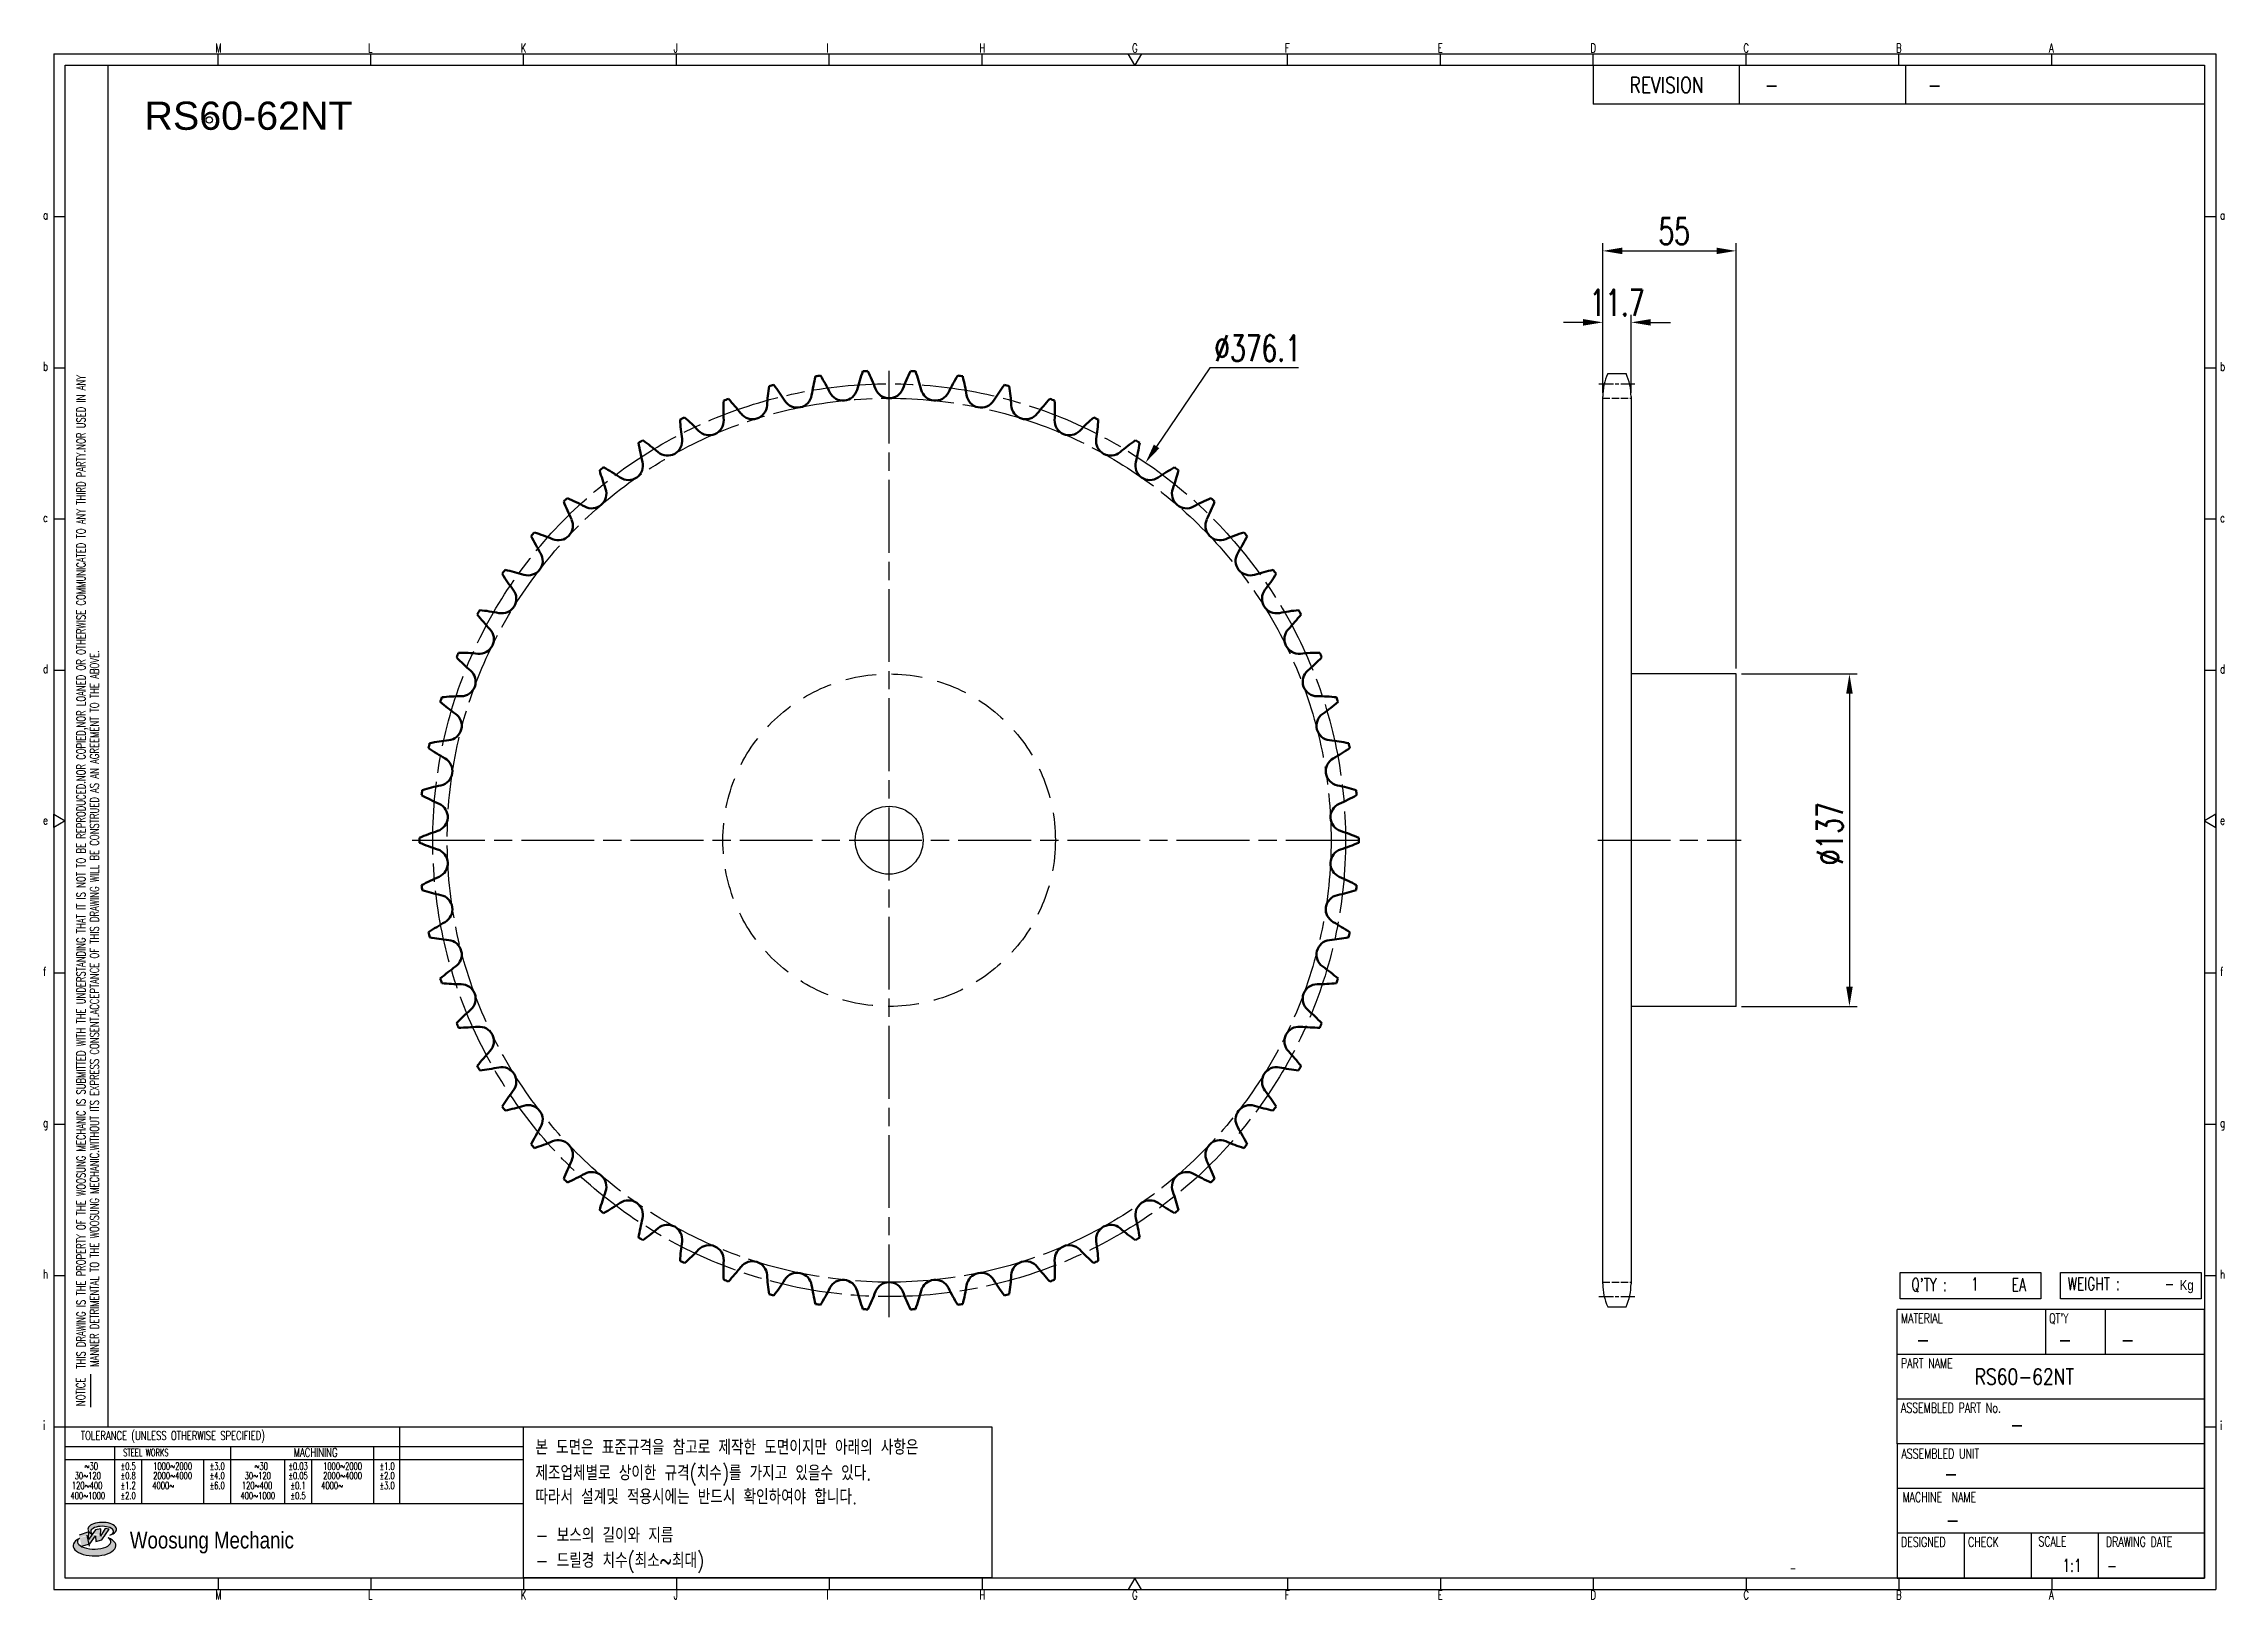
# Model space of a CAD drawing. Header units: millimetres. Extents: x 29194 to 30093, y 4143 to 4784.
import ezdxf
from ezdxf.enums import TextEntityAlignment as Align

# ---------------------------------------------------------------- set-up
doc = ezdxf.new("R2010")
doc.units = ezdxf.units.MM
for name, pattern in [('AM_ISO02W050', [7.5, 6, -1.5]), ('AM_ISO02W050x2', [3.75, 3, -0.75]), ('AM_ISO08W050', [18, 12, -1.5, 3, -1.5]), ('AM_ISO08W050x2', [9, 6, -0.75, 1.5, -0.75]), ('HIDDEN', [9.525, 6.35, -3.175])]:
    doc.linetypes.add(name, pattern=pattern)
for name, color, linetype, lineweight in [('AM_0N', 7, 'Continuous', 50), ('AM_3N', 6, 'AM_ISO02W050', 25), ('AM_7N', 4, 'AM_ISO08W050', 25)]:
    doc.layers.add(name, color=color, linetype=linetype, lineweight=lineweight)
for name, color, linetype in [('HL', 2, 'HIDDEN'), ('S-DIM', 7, 'Continuous'), ('TITLE', 7, 'Continuous'), ('도면레이아웃', 7, 'Continuous')]:
    doc.layers.add(name, color=color, linetype=linetype)
doc.styles.add('HAN', font='ROMANS.shx', dxfattribs={"width": 0.7, "bigfont": 'whgtxt.shx'})
doc.styles.add('HKD_ST2', font='romans.shx', dxfattribs={"width": 0.7, "height": 4, "bigfont": '@extfont2.shx'})
doc.styles.add('HSG', font='SIMPLEX.shx', dxfattribs={"width": 0.7, "bigfont": 'HSG.shx'})
doc.styles.add('ROMANS', font='romans.shx', dxfattribs={"width": 0.7, "bigfont": 'whgtxt.shx'})
doc.styles.add('SLDTEXTSTYLE4', font='arial.ttf', dxfattribs={"width": 0.8})
doc.styles.get("Standard").update_dxf_attribs({"font": 'arial.ttf'})
doc.dimstyles.new('APP23', dxfattribs={"dimscale": 4.5, "dimtxt": 2.4, "dimasz": 1.8, "dimexe": 0.7, "dimexo": 0.5, "dimgap": 0.6, "dimtad": 1, "dimtoh": 1, "dimdec": 1, "dimrnd": 0.01, "dimzin": 9, "dimdsep": 46, "dimtxsty": 'HSG', "dimcen": 0, "dimclrd": 1, "dimclre": 1, "dimclrt": 256, "dimazin": 2, "dimtp": 1, "dimtm": 1, "dimtfac": 0.5, "dimtdec": 1, "dimtix": 1, "dimtofl": 0, "dimtmove": 0, "dimatfit": 3, "dimfxl": 0, "dimtvp": 1, "dimtolj": 2, "dimlwd": -1, "dimlwe": -1, "dimarcsym": 0})

# ---------------------------------------------------------------- blocks, each defined once
blk = doc.blocks.new('*D18')
at = {"layer": 'Defpoints', "color": 0, "transparency": 16777216}
for p in [(29848.09, 4669.34), (29836.39, 4638.07), (29848.09, 4638.07)]:
    blk.add_point(p, dxfattribs=at)
at = {"layer": 'S-DIM', "color": 1, "transparency": 16777216}
for p, q in [((29828.29, 4669.34), (29820.19, 4669.34)), ((29836.39, 4640.32), (29836.39, 4672.49)), ((29848.09, 4640.32), (29848.09, 4672.49)), ((29856.19, 4669.34), (29864.29, 4669.34))]:
    blk.add_line(p, q, dxfattribs=at)
for points in [[(29828.29, 4670.69), (29828.29, 4667.99), (29836.39, 4669.34)], [(29856.19, 4670.69), (29856.19, 4667.99), (29848.09, 4669.34)]]:
    blk.add_solid(points, dxfattribs=at)
at = {"layer": 'S-DIM', "transparency": 16777216, "insert": (29842.24, 4677.44), "char_height": 10.8, "attachment_point": 5, "style": 'HSG'}
blk.add_mtext('\\A2;11.7', dxfattribs=at)
blk = doc.blocks.new('*D19')
at = {"layer": 'Defpoints', "color": 0, "transparency": 16777216}
for p in [(29648.03, 4611.54), (29436.72, 4300.39)]:
    blk.add_point(p, dxfattribs=at)
at = {"layer": 'S-DIM', "color": 1, "transparency": 16777216}
for p, q in [((29674.55, 4650.59), (29652.58, 4618.24)), ((29711.09, 4650.59), (29674.55, 4650.59))]:
    blk.add_line(p, q, dxfattribs=at)
blk.add_solid([(29651.46, 4619), (29653.7, 4617.48), (29648.03, 4611.54)], dxfattribs=at)
at = {"layer": 'S-DIM', "transparency": 16777216, "insert": (29694.17, 4658.69), "char_height": 10.8, "attachment_point": 5, "style": 'HSG'}
blk.add_mtext('\\A2;∅376.1', dxfattribs=at)
blk = doc.blocks.new('*D20')
at = {"layer": 'Defpoints', "color": 0, "transparency": 16777216}
for p in [(29891.39, 4698.79), (29836.39, 4638.07), (29891.39, 4524.47)]:
    blk.add_point(p, dxfattribs=at)
at = {"layer": 'S-DIM', "color": 1, "transparency": 16777216}
for p, q in [((29836.39, 4640.32), (29836.39, 4701.94)), ((29891.39, 4526.72), (29891.39, 4701.94)), ((29844.49, 4698.79), (29883.29, 4698.79))]:
    blk.add_line(p, q, dxfattribs=at)
for points in [[(29844.49, 4700.14), (29844.49, 4697.44), (29836.39, 4698.79)], [(29883.29, 4700.14), (29883.29, 4697.44), (29891.39, 4698.79)]]:
    blk.add_solid(points, dxfattribs=at)
at = {"layer": 'S-DIM', "transparency": 16777216, "insert": (29865.84, 4706.89), "char_height": 10.8, "attachment_point": 5, "style": 'HSG'}
blk.add_mtext('\\A2;55', dxfattribs=at)
blk = doc.blocks.new('*D17')
at = {"layer": 'Defpoints', "color": 0, "transparency": 16777216}
for p in [(29891.39, 4524.47), (29891.39, 4387.47), (29938.07, 4387.47)]:
    blk.add_point(p, dxfattribs=at)
at = {"layer": 'S-DIM', "color": 1, "transparency": 16777216}
for p, q in [((29893.64, 4524.47), (29941.22, 4524.47)), ((29938.07, 4516.37), (29938.07, 4395.57)), ((29893.64, 4387.47), (29941.22, 4387.47))]:
    blk.add_line(p, q, dxfattribs=at)
for points in [[(29936.72, 4516.37), (29939.42, 4516.37), (29938.07, 4524.47)], [(29936.72, 4395.57), (29939.42, 4395.57), (29938.07, 4387.47)]]:
    blk.add_solid(points, dxfattribs=at)
at = {"layer": 'S-DIM', "transparency": 16777216, "insert": (29929.97, 4458.63), "char_height": 10.8, "attachment_point": 5, "rotation": 90, "style": 'HSG'}
blk.add_mtext('\\A2;%%c137', dxfattribs=at)
blk = doc.blocks.new('SUYWSHJH')
at = {"layer": '도면레이아웃'}
h = blk.add_hatch(color=10, dxfattribs=at)
h.paths.add_polyline_path([(1.544, 35.177), (1.554, 34.966), (1.779, 35.034), (2.054, 35.422), (1.908, 35.446), (1.728, 35.167), (1.741, 35.439), (1.547, 35.405), (1.292, 35.041), (1.295, 35.33), (0.943, 35.208), (1.03, 34.8), (1.336, 34.885)])
edge = h.paths.add_edge_path()
edge.add_ellipse((1.795, 35.421), major_axis=(-0.53, 0), ratio=0.487785, start_angle=122.36065, end_angle=403.39574)
edge.add_line((1.411, 35.244), (1.419, 35.261))
edge.add_ellipse((1.798, 35.344), major_axis=(-0.423, 0), ratio=0.444396, start_angle=131.58977, end_angle=386.19408, ccw=False)
edge = h.paths.add_edge_path()
edge.add_ellipse((1.512, 34.815), major_axis=(-0.793, 0), ratio=0.480113, start_angle=314.67633, end_angle=590.85213)
edge.add_ellipse((1.501, 34.958), major_axis=(-0.62, 0), ratio=0.43311, start_angle=331.7024, end_angle=574.42495, ccw=False)
for p, q in [((0, 90.118), (80.15, 90.118)), ((0, 90.118), (0, 33.191)), ((6.089, 89.693), (6.089, 90.118)), ((11.753, 89.693), (11.753, 90.118)), ((17.418, 89.693), (17.418, 90.118)), ((23.082, 89.693), (23.082, 90.118)), ((28.746, 89.693), (28.746, 90.118)), ((34.411, 89.693), (34.411, 90.118)), ((45.739, 89.693), (45.739, 90.118)), ((51.404, 89.693), (51.404, 90.118)), ((57.068, 89.693), (57.068, 90.118)), ((62.732, 89.693), (62.732, 90.118)), ((68.397, 89.693), (68.397, 90.118)), ((74.061, 89.693), (74.061, 90.118)), ((80.15, 90.118), (80.15, 33.191)), ((0, 84.085), (0.425, 84.085)), ((79.725, 84.085), (80.15, 84.085)), ((0, 78.478), (0.425, 78.478)), ((79.725, 78.478), (80.15, 78.478)), ((0, 72.87), (0.425, 72.87)), ((79.725, 72.87), (80.15, 72.87)), ((0, 67.262), (0.425, 67.262)), ((79.725, 67.262), (80.15, 67.262)), ((0, 56.047), (0.425, 56.047)), ((79.725, 56.047), (80.15, 56.047)), ((0, 50.439), (0.425, 50.439)), ((79.725, 50.439), (80.15, 50.439)), ((0, 44.832), (0.425, 44.832)), ((79.725, 44.832), (80.15, 44.832)), ((1.377, 39.947), (1.377, 41.174)), ((0, 39.224), (0.425, 39.224)), ((79.725, 39.224), (80.15, 39.224)), ((0, 33.191), (80.15, 33.191)), ((6.089, 33.616), (6.089, 33.191)), ((11.753, 33.616), (11.753, 33.191)), ((17.418, 33.616), (17.418, 33.191)), ((23.082, 33.616), (23.082, 33.191)), ((28.746, 33.616), (28.746, 33.191)), ((34.411, 33.616), (34.411, 33.191)), ((45.739, 33.616), (45.739, 33.191)), ((51.404, 33.616), (51.404, 33.191)), ((57.068, 33.616), (57.068, 33.191)), ((62.732, 33.616), (62.732, 33.191)), ((68.397, 33.616), (68.397, 33.191)), ((74.061, 33.616), (74.061, 33.191))]:
    blk.add_line(p, q)
at = {"color": 2}
for p, q in [((2.017, 39.224), (2.017, 89.693)), ((0.425, 39.224), (17.418, 39.224)), ((12.816, 39.224), (12.816, 36.382)), ((17.418, 33.616), (17.418, 39.224)), ((0.425, 38.487), (17.418, 38.487)), ((0.425, 38.012), (17.418, 38.012)), ((2.257, 38.487), (2.257, 36.382)), ((3.257, 38.012), (3.257, 36.382)), ((5.557, 38.012), (5.557, 36.382)), ((6.557, 38.5), (6.557, 36.382)), ((8.557, 38.012), (8.557, 36.382)), ((9.557, 38.026), (9.557, 36.382)), ((11.857, 38.487), (11.857, 36.382)), ((0.425, 36.382), (17.418, 36.382))]:
    blk.add_line(p, q, dxfattribs=at)
at = {"color": 6, "ltscale": 0.5}
for p, q in [((57.068, 89.693), (57.068, 88.246)), ((62.47, 89.693), (62.47, 88.246)), ((68.635, 89.693), (68.635, 88.246)), ((79.725, 88.246), (57.068, 88.246)), ((68.336, 38.59), (68.336, 43.563)), ((79.725, 43.563), (68.336, 43.563)), ((73.827, 43.563), (73.827, 41.905)), ((76.037, 43.563), (76.037, 41.905)), ((79.725, 38.59), (79.725, 43.563)), ((79.725, 41.905), (68.336, 41.905)), ((79.725, 40.248), (68.336, 40.248)), ((68.336, 38.59), (68.336, 33.616)), ((79.725, 38.59), (68.336, 38.59)), ((79.725, 33.616), (79.725, 38.59)), ((79.725, 36.932), (68.336, 36.932)), ((79.725, 35.274), (68.336, 35.274)), ((70.822, 33.616), (70.822, 35.274)), ((73.309, 33.616), (73.309, 35.274)), ((75.796, 33.616), (75.796, 35.274)), ((68.336, 33.616), (79.725, 33.616))]:
    blk.add_line(p, q, dxfattribs=at)
for points in [[(40.075, 89.693), (39.83, 90.118), (40.32, 90.118)], [(0.425, 89.693), (79.725, 89.693), (79.725, 33.616), (0.425, 33.616)], [(0.425, 61.679), (0, 61.433), (0, 61.924)], [(79.725, 61.679), (80.15, 61.433), (80.15, 61.924)], [(40.075, 33.616), (39.83, 33.191), (40.32, 33.191)]]:
    blk.add_lwpolyline(points, close=True)
at = {"layer": 'TITLE', "color": 20}
for p, q in [((68.449, 43.961), (68.449, 44.936)), ((68.449, 44.936), (73.654, 44.936)), ((73.654, 44.936), (73.654, 43.961)), ((74.39, 43.961), (74.39, 44.936)), ((74.39, 44.936), (79.595, 44.936)), ((79.595, 44.936), (79.595, 43.961)), ((73.654, 43.961), (68.449, 43.961)), ((79.595, 43.961), (74.39, 43.961))]:
    blk.add_line(p, q, dxfattribs=at)
at = {"layer": '도면레이아웃'}
for p, q in [((1.295, 35.33), (0.943, 35.208)), ((1.03, 34.8), (1.336, 34.885)), ((1.224, 35.208), (1.311, 34.8)), ((1.224, 35.208), (1.224, 35.208)), ((1.547, 35.405), (1.292, 35.041)), ((1.292, 35.041), (1.295, 35.33)), ((1.336, 34.885), (1.544, 35.177)), ((1.419, 35.261), (1.411, 35.244)), ((1.544, 35.177), (1.554, 34.966)), ((1.741, 35.439), (1.547, 35.405)), ((1.554, 34.966), (1.779, 35.034)), ((1.908, 35.446), (1.728, 35.167)), ((1.728, 35.167), (1.741, 35.439)), ((1.779, 35.034), (2.054, 35.422)), ((2.054, 35.422), (1.908, 35.446))]:
    blk.add_line(p, q, dxfattribs=at)
for centre, major_axis, ratio, start_param, end_param in [((1.795, 35.421), (-0.53, 0), 0.487785, 2.135596, 7.040584), ((1.512, 34.815), (-0.793, 0), 0.480113, 5.492138, 10.312315), ((1.501, 34.958), (-0.62, 0), 0.43311, 5.789299, 10.025607), ((1.798, 35.344), (-0.423, 0), 0.444396, 2.296675, 6.740358)]:
    blk.add_ellipse(centre, major_axis=major_axis, ratio=ratio, start_param=start_param, end_param=end_param, dxfattribs=at)
at = {"color": 4, "style": 'HKD_ST2', "width": 0.7}
for s, p in [('M', (5.988, 90.164)), ('L', (11.652, 90.164)), ('K', (17.316, 90.164)), ('J', (22.981, 90.164)), ('I', (28.645, 90.164)), ('H', (34.309, 90.164)), ('G', (39.974, 90.164)), ('F', (45.638, 90.164)), ('E', (51.302, 90.164)), ('D', (56.967, 90.164)), ('C', (62.631, 90.164)), ('B', (68.295, 90.164)), ('A', (73.96, 90.164)), ('a', (-0.395, 83.976)), ('a', (80.305, 83.97)), ('b', (-0.395, 78.368)), ('b', (80.305, 78.362)), ('c', (-0.395, 72.76)), ('c', (80.305, 72.754)), ('d', (-0.395, 67.153)), ('d', (80.305, 67.147)), ('e', (-0.395, 61.545)), ('e', (80.305, 61.539)), ('f', (-0.395, 55.937)), ('f', (80.305, 55.931)), ('g', (-0.395, 50.33)), ('g', (80.305, 50.324)), ('h', (-0.395, 44.722)), ('h', (80.305, 44.716)), ('i', (-0.395, 39.114)), ('i', (80.305, 39.108)), ('M', (5.988, 32.824)), ('L', (11.652, 32.824)), ('K', (17.316, 32.824)), ('J', (22.981, 32.824)), ('I', (28.645, 32.824)), ('H', (34.309, 32.824)), ('G', (39.974, 32.824)), ('F', (45.638, 32.824)), ('E', (51.302, 32.824)), ('D', (56.967, 32.824)), ('C', (62.631, 32.824)), ('B', (68.295, 32.824)), ('A', (73.96, 32.824))]:
    blk.add_text(s, height=0.326, dxfattribs=at).set_placement(p)
for s, height, style, width, p in [('REVISION', 0.5806, 'HAN', 0.8, (58.415, 88.664)), ('-', 0.581, 'HAN', 0.8, (63.426, 88.664)), ('-', 0.581, 'HAN', 0.8, (69.468, 88.664)), ("Q'TY : ", 0.4746, 'HKD_ST2', 0.7, (68.857, 44.253)), ('1', 0.475, 'HKD_ST2', 0.7, (71.071, 44.275)), ('EA', 0.4746, 'HKD_ST2', 0.7, (72.578, 44.253)), ('WEIGHT : ', 0.4746, 'HKD_ST2', 0.7, (74.65, 44.286)), ('-', 0.581, 'HAN', 0.8, (69.029, 42.157)), ('-', 0.581, 'HAN', 0.8, (74.289, 42.157)), ('-', 0.581, 'HAN', 0.8, (76.623, 42.157)), ('-', 0.581, 'HAN', 0.8, (72.515, 39.013)), ('-', 0.581, 'HAN', 0.8, (70.067, 37.189)), ('-', 0.581, 'HAN', 0.8, (70.126, 35.48)), ('1:1', 0.4746, 'HKD_ST2', 0.7, (74.458, 33.848)), ('-', 0.475, 'HKD_ST2', 0.7, (76.112, 33.837))]:
    blk.add_text(s, height=height, dxfattribs=dict(style=style, width=width)).set_placement(p)
at = {"color": 6, "style": 'HKD_ST2', "width": 0.7}
for s, p in [(' THIS DRAWING IS THE PROPERTY OF THE WOOSUNG MECHANIC IS SUBMITTED WITH THE UNDERSTANDING THAT IT IS NOT TO BE REPRODUCED.NOR COPIED,NOR LOANED OR OTHERWISE COMMUNICATED TO ANY THIRD PARTY.NOR USED IN ANY', (1.173, 41.217)), ('MANNER DETRIMENTAL TO THE WOOSUNG MECHANIC.WITHOUT ITS EXPRESS CONSENT.ACCEPTANCE OF THIS DRAWING WILL BE CONSTRUED AS AN AGREEMENT TO THE ABOVE.', (1.672, 41.447))]:
    blk.add_text(s, height=0.326266, rotation=90, dxfattribs=at).set_placement(p)
at = {"style": 'HKD_ST2', "width": 0.7}
blk.add_text('-', height=0.475, dxfattribs=at).set_placement((78.613, 44.286), align=Align.RIGHT)
at = {"color": 4, "style": 'HKD_ST2', "width": 0.7}
for s, height, p in [('MATERIAL', 0.3651, (68.474, 43.425)), ("QT'Y", 0.3651, (73.965, 43.425)), ('PART NAME', 0.3651, (68.474, 41.756)), ('ASSEMBLED PART No.', 0.36511, (68.474, 40.109)), ('ASSEMBLED UNIT', 0.36511, (68.49, 38.408)), ('MACHINE  NAME', 0.36511, (68.532, 36.794)), ('DESIGNED', 0.3651, (68.474, 35.136)), ('CHECK', 0.3651, (70.961, 35.136)), ('SCALE', 0.3651, (73.566, 35.153)), ('DRAWING DATE', 0.36511, (76.071, 35.141))]:
    blk.add_text(s, height=height, dxfattribs=at).set_placement(p, align=Align.TOP_LEFT)
at = {"style": 'HKD_ST2', "width": 0.7}
blk.add_text('NOTICE', height=0.3263, rotation=90, dxfattribs=at).set_placement((1.163, 39.988))
for s, height, style, width, p in [('TOLERANCE (UNLESS OTHERWISE SPECIFIED)', 0.32627, 'HKD_ST2', 0.7, (4.417, 38.896)), ('-', 0.326, 'ROMANS', 0.65, (64.469, 33.975))]:
    blk.add_text(s, height=height, dxfattribs=dict(style=style, width=width)).set_placement(p, align=Align.MIDDLE_CENTER)
at = {"color": 4, "style": 'HKD_ST2', "width": 0.7}
for s, height, p in [('STEEL WORKS', 0.26101, (3.416, 38.268)), ('MACHINING', 0.3263, (9.707, 38.27)), ('%%P0.5', 0.261, (2.757, 37.762)), ('%%P0.8', 0.261, (2.757, 37.411)), ('%%P3.0', 0.261, (6.057, 37.762)), ('%%P4.0', 0.261, (6.057, 37.411)), ('%%P0.03', 0.261, (9.057, 37.762)), ('%%P0.05', 0.261, (9.057, 37.411)), ('%%P1.0', 0.261, (12.357, 37.762)), ('%%P2.0', 0.261, (12.357, 37.411)), ('%%P1.2', 0.261, (2.757, 37.045)), ('%%P2.0', 0.261, (2.757, 36.67)), ('%%P6.0', 0.261, (6.057, 37.045)), ('%%P0.1', 0.261, (9.057, 37.045)), ('%%P0.5', 0.261, (9.057, 36.67)), ('%%P3.0', 0.261, (12.357, 37.045))]:
    blk.add_text(s, height=height, dxfattribs=at).set_placement(p, align=Align.MIDDLE)
for s, height, p in [('30%%126120', 0.261, (1.263, 37.411)), ('%%12630', 0.261, (1.389, 37.762)), ('2000%%1264000', 0.26101, (4.407, 37.411)), ('1000%%1262000', 0.26101, (4.407, 37.762)), ('30%%126120', 0.261, (7.563, 37.411)), ('%%12630', 0.261, (7.689, 37.762)), ('2000%%1264000', 0.26101, (10.707, 37.411)), ('1000%%1262000', 0.26101, (10.707, 37.762)), ('400%%1261000', 0.26101, (1.263, 36.67)), ('120%%126400', 0.26101, (1.237, 37.045)), ('4000%%126', 0.261, (4.061, 37.045)), ('400%%1261000', 0.26101, (7.563, 36.67)), ('120%%126400', 0.26101, (7.537, 37.045)), ('4000%%126', 0.261, (10.321, 37.045))]:
    blk.add_text(s, height=height, dxfattribs=at).set_placement(p, align=Align.MIDDLE_CENTER)
at = {"color": 1, "style": 'SLDTEXTSTYLE4', "width": 0.8}
blk.add_text('Woosung Mechanic', height=0.61957, dxfattribs=at).set_placement((2.822, 34.711))
at = {"layer": 'TITLE', "width": 0.8}
blk.add_text('Kg', height=0.3789, dxfattribs=at).set_placement((78.807, 44.286))

msp = doc.modelspace()

# ---------------------------------------------------------------- linework, layer by layer
for p, q in [((29838.47, 4648.23), (29846.01, 4648.23)), ((29836.39, 4273.2), (29836.39, 4638.73)), ((29848.09, 4638.73), (29848.09, 4273.2)), ((29891.39, 4524.47), (29848.09, 4524.47)), ((29891.39, 4387.47), (29891.39, 4524.47)), ((29891.39, 4387.47), (29848.09, 4387.47)), ((29838.47, 4263.7), (29846.01, 4263.7))]:
    msp.add_line(p, q)
at = {"color": 4}
msp.add_lwpolyline([(29391.76, 4214.3), (29584.74, 4214.3), (29584.74, 4151.97), (29391.76, 4151.97)], close=True, dxfattribs=at)
for centre, radius in [((29262.23, 4752.73), 1.34), ((29542.37, 4455.97), 14)]:
    msp.add_circle(centre, radius)
for centre, start, end in [((29859.09, 4638.73), 155.25994, 180), ((29825.39, 4638.73), 0, 24.74006), ((29859.09, 4273.2), 180, 204.74006), ((29825.39, 4273.2), 335.25994, 0)]:
    msp.add_arc(centre, 22.7, start, end)
at = {"layer": 'AM_0N'}
for centre, radius, start, end in [((29600.76, 4624.79), 91.47, 165.87978, 170.8871), ((29542.37, 4455.97), 193.53, 98.40586, 99.01349), ((29436.12, 4599.57), 91.47, 26.53226, 31.53958), ((29617.54, 4618.02), 91.47, 160.07333, 165.08065), ((29542.37, 4455.97), 193.53, 92.59941, 93.20704), ((29451.2, 4609.58), 91.47, 20.72581, 25.73313), ((29633.55, 4609.58), 91.47, 154.26687, 159.27419), ((29542.37, 4455.97), 193.53, 86.79296, 87.40059), ((29467.21, 4618.02), 91.47, 14.91935, 19.92667), ((29648.62, 4599.57), 91.47, 148.46042, 153.46774), ((29542.37, 4455.97), 193.53, 80.98651, 81.59414), ((29483.99, 4624.79), 91.47, 9.1129, 14.12022), ((29565.58, 4633.09), 91.47, 177.49268, 182.5), ((29542.37, 4455.97), 193.53, 110.01877, 110.6264), ((29409.39, 4575.25), 91.47, 38.14516, 43.15248), ((29583.38, 4629.83), 91.47, 171.68623, 176.69355), ((29542.37, 4455.97), 193.53, 104.21231, 104.81994), ((29422.14, 4588.09), 91.47, 32.33871, 37.34603), ((29504.51, 4640.23), 6.01, 212.33871, 350.8871), ((29523.34, 4643.12), 6.01, 206.53226, 345.08065), ((29542.37, 4644.08), 6.01, 200.72581, 339.27419), ((29561.4, 4643.12), 6.01, 194.91935, 333.46774), ((29580.24, 4640.23), 6.01, 189.1129, 327.66129), ((29662.6, 4588.09), 91.47, 142.65397, 147.66129), ((29542.37, 4455.97), 193.53, 75.18006, 75.78769), ((29501.37, 4629.83), 91.47, 3.30645, 8.31377), ((29675.35, 4575.25), 91.47, 136.84752, 141.85484), ((29542.37, 4455.97), 193.53, 69.3736, 69.98123), ((29519.17, 4633.09), 91.47, 357.5, 2.50732), ((29542.37, 4455.97), 193.53, 115.82522, 116.43285), ((29547.54, 4634.53), 91.47, 183.29913, 188.30645), ((29398.01, 4561.18), 91.47, 43.95161, 48.95893), ((29468.19, 4628.84), 6.01, 223.95161, 2.5), ((29486.06, 4635.46), 6.01, 218.14516, 356.69355), ((29598.69, 4635.46), 6.01, 183.30645, 321.85484), ((29616.56, 4628.84), 6.01, 177.5, 316.04839), ((29686.74, 4561.18), 91.47, 131.04107, 136.04839), ((29542.37, 4455.97), 193.53, 63.56715, 64.17478), ((29537.21, 4634.53), 91.47, 351.69355, 356.70087), ((29542.37, 4455.97), 193.53, 121.63167, 122.2393), ((29529.45, 4634.14), 91.47, 189.10558, 194.1129), ((29388.1, 4546.03), 91.47, 49.75806, 54.76538), ((29451.08, 4620.45), 6.01, 229.75806, 8.30645), ((29633.67, 4620.45), 6.01, 171.69355, 310.24194), ((29696.64, 4546.03), 91.47, 125.23462, 130.24194), ((29542.37, 4455.97), 193.53, 57.7607, 58.36833), ((29555.3, 4634.14), 91.47, 345.8871, 350.89442), ((29434.91, 4610.37), 6.01, 235.56452, 14.1129), ((29649.84, 4610.37), 6.01, 165.8871, 304.43548), ((29542.37, 4455.97), 193.53, 127.43812, 128.04575), ((29511.49, 4631.91), 91.47, 194.91203, 199.91935), ((29379.78, 4529.97), 91.47, 55.56452, 60.57184), ((29704.96, 4529.97), 91.47, 119.42816, 124.43548), ((29573.26, 4631.91), 91.47, 340.08065, 345.08797), ((29542.37, 4455.97), 193.53, 51.95425, 52.56188), ((29542.37, 4455.97), 193.53, 133.24457, 133.8522), ((29493.85, 4627.89), 91.47, 200.71849, 205.72581), ((29373.13, 4513.14), 91.47, 61.37097, 66.37829), ((29419.84, 4598.7), 6.01, 241.37097, 19.91935), ((29664.91, 4598.7), 6.01, 160.08065, 298.62903), ((29711.62, 4513.14), 91.47, 113.62171, 118.62903), ((29590.9, 4627.89), 91.47, 334.27419, 339.28151), ((29542.37, 4455.97), 193.53, 46.1478, 46.75543), ((29406.03, 4585.57), 6.01, 247.17742, 25.72581), ((29678.72, 4585.57), 6.01, 154.27419, 292.82258), ((29393.61, 4571.11), 6.01, 252.98387, 31.53226), ((29542.37, 4455.97), 193.53, 139.05102, 139.65865), ((29476.7, 4622.1), 91.47, 206.52494, 211.53226), ((29368.21, 4495.72), 91.47, 67.17742, 72.18474), ((29716.53, 4495.72), 91.47, 107.81526, 112.82258), ((29691.13, 4571.11), 6.01, 148.46774, 287.01613), ((29608.04, 4622.1), 91.47, 328.46774, 333.47506), ((29542.37, 4455.97), 193.53, 40.34135, 40.94898), ((29542.37, 4455.97), 193.53, 144.85748, 145.46511), ((29460.23, 4614.6), 91.47, 212.33139, 217.33871), ((29365.09, 4477.9), 91.47, 72.98387, 77.99119), ((29719.66, 4477.9), 91.47, 102.00881, 107.01613), ((29624.51, 4614.6), 91.47, 322.66129, 327.66861), ((29542.37, 4455.97), 193.53, 34.53489, 35.14252), ((29382.73, 4555.47), 6.01, 258.79032, 37.33871), ((29702.02, 4555.47), 6.01, 142.66129, 281.20968), ((29542.37, 4455.97), 193.53, 150.66393, 151.27156), ((29444.61, 4605.48), 91.47, 218.13784, 223.14516), ((29363.78, 4459.85), 91.47, 78.79032, 83.79764), ((29720.97, 4459.85), 91.47, 96.20236, 101.20968), ((29640.14, 4605.48), 91.47, 316.85484, 321.86216), ((29542.37, 4455.97), 193.53, 28.72844, 29.33607), ((29373.48, 4538.81), 6.01, 264.59677, 43.14516), ((29711.27, 4538.81), 6.01, 136.85484, 275.40323), ((29542.37, 4455.97), 193.53, 156.47038, 157.07801), ((29429.98, 4594.82), 91.47, 223.94429, 228.95161), ((29364.3, 4441.76), 91.47, 84.59677, 89.60409), ((29720.45, 4441.76), 91.47, 90.39591, 95.40323), ((29654.76, 4594.82), 91.47, 311.04839, 316.05571), ((29542.37, 4455.97), 193.53, 22.92199, 23.52962), ((29365.97, 4521.3), 6.01, 270.40323, 48.95161), ((29718.78, 4521.3), 6.01, 131.04839, 269.59677), ((29542.37, 4455.97), 193.53, 162.27683, 162.88446), ((29416.51, 4582.73), 91.47, 229.75074, 234.75806), ((29366.65, 4423.82), 91.47, 90.40323, 95.41055), ((29718.1, 4423.82), 91.47, 84.58945, 89.59677), ((29668.24, 4582.73), 91.47, 305.24194, 310.24926), ((29542.37, 4455.97), 193.53, 17.11554, 17.72317), ((29360.26, 4503.12), 6.01, 276.20968, 54.75806), ((29724.49, 4503.12), 6.01, 125.24194, 263.79032), ((29542.37, 4455.97), 193.53, 168.08328, 168.69091), ((29404.33, 4569.35), 91.47, 235.5572, 240.56452), ((29370.81, 4406.21), 91.47, 96.20968, 101.217), ((29713.94, 4406.21), 91.47, 78.783, 83.79032), ((29680.41, 4569.35), 91.47, 299.43548, 304.4428), ((29542.37, 4455.97), 193.53, 11.30909, 11.91672), ((29356.42, 4484.45), 6.01, 282.01613, 60.56452), ((29728.32, 4484.45), 6.01, 119.43548, 257.98387), ((29542.37, 4455.97), 193.53, 173.88973, 174.49736), ((29376.72, 4389.1), 91.47, 102.01613, 107.02345), ((29708.03, 4389.1), 91.47, 72.97655, 77.98387), ((29542.37, 4455.97), 193.53, 5.50264, 6.11027), ((29393.57, 4554.8), 91.47, 241.36365, 246.37097), ((29354.5, 4465.49), 6.01, 287.82258, 66.37097), ((29730.25, 4465.49), 6.01, 113.62903, 252.17742), ((29691.18, 4554.8), 91.47, 293.62903, 298.63635), ((29384.33, 4372.69), 91.47, 107.82258, 112.8299), ((29700.41, 4372.69), 91.47, 67.1701, 72.17742), ((29542.37, 4455.97), 193.53, 179.69619, 180.30381), ((29384.33, 4539.24), 91.47, 247.1701, 252.17742), ((29354.5, 4446.44), 6.01, 293.62903, 72.17742), ((29730.25, 4446.44), 6.01, 107.82258, 246.37097), ((29700.41, 4539.24), 91.47, 287.82258, 292.8299), ((29542.37, 4455.97), 193.53, 359.69619, 0.30381), ((29393.57, 4357.13), 91.47, 113.62903, 118.63635), ((29691.18, 4357.13), 91.47, 61.36365, 66.37097), ((29542.37, 4455.97), 193.53, 185.50264, 186.11027), ((29376.72, 4522.83), 91.47, 252.97655, 257.98387), ((29356.42, 4427.48), 6.01, 299.43548, 77.98387), ((29728.32, 4427.48), 6.01, 102.01613, 240.56452), ((29708.03, 4522.83), 91.47, 282.01613, 287.02345), ((29542.37, 4455.97), 193.53, 353.88973, 354.49736), ((29404.33, 4342.58), 91.47, 119.43548, 124.4428), ((29680.41, 4342.58), 91.47, 55.5572, 60.56452), ((29542.37, 4455.97), 193.53, 191.30909, 191.91672), ((29370.81, 4505.72), 91.47, 258.783, 263.79032), ((29360.26, 4408.81), 6.01, 305.24194, 83.79032), ((29724.49, 4408.81), 6.01, 96.20968, 234.75806), ((29713.94, 4505.72), 91.47, 276.20968, 281.217), ((29542.37, 4455.97), 193.53, 348.08328, 348.69091), ((29416.51, 4329.2), 91.47, 125.24194, 130.24926), ((29668.24, 4329.2), 91.47, 49.75074, 54.75806), ((29542.37, 4455.97), 193.53, 197.11554, 197.72317), ((29366.65, 4488.11), 91.47, 264.58945, 269.59677), ((29365.97, 4390.63), 6.01, 311.04839, 89.59677), ((29718.78, 4390.63), 6.01, 90.40323, 228.95161), ((29718.1, 4488.11), 91.47, 270.40323, 275.41055), ((29542.37, 4455.97), 193.53, 342.27683, 342.88446), ((29429.98, 4317.11), 91.47, 131.04839, 136.05571), ((29654.76, 4317.11), 91.47, 43.94429, 48.95161), ((29542.37, 4455.97), 193.53, 202.92199, 203.52962), ((29364.3, 4470.17), 91.47, 270.39591, 275.40323), ((29373.48, 4373.12), 6.01, 316.85484, 95.40323), ((29711.27, 4373.12), 6.01, 84.59677, 223.14516), ((29720.45, 4470.17), 91.47, 264.59677, 269.60409), ((29542.37, 4455.97), 193.53, 336.47038, 337.07801), ((29444.61, 4306.46), 91.47, 136.85484, 141.86216), ((29640.14, 4306.46), 91.47, 38.13784, 43.14516), ((29542.37, 4455.97), 193.53, 208.72844, 209.33607), ((29363.78, 4452.08), 91.47, 276.20236, 281.20968), ((29382.73, 4356.46), 6.01, 322.66129, 101.20968), ((29702.02, 4356.46), 6.01, 78.79032, 217.33871), ((29720.97, 4452.08), 91.47, 258.79032, 263.79764), ((29542.37, 4455.97), 193.53, 330.66393, 331.27156), ((29460.23, 4297.33), 91.47, 142.66129, 147.66861), ((29624.51, 4297.33), 91.47, 32.33139, 37.33871), ((29542.37, 4455.97), 193.53, 214.53489, 215.14252), ((29365.09, 4434.03), 91.47, 282.00881, 287.01613), ((29393.61, 4340.82), 6.01, 328.46774, 107.01613), ((29691.13, 4340.82), 6.01, 72.98387, 211.53226), ((29719.66, 4434.03), 91.47, 252.98387, 257.99119), ((29542.37, 4455.97), 193.53, 324.85748, 325.46511), ((29476.7, 4289.84), 91.47, 148.46774, 153.47506), ((29368.21, 4416.21), 91.47, 287.81526, 292.82258), ((29406.03, 4326.36), 6.01, 334.27419, 112.82258), ((29678.72, 4326.36), 6.01, 67.17742, 205.72581), ((29716.53, 4416.21), 91.47, 247.17742, 252.18474), ((29608.04, 4289.84), 91.47, 26.52494, 31.53226), ((29542.37, 4455.97), 193.53, 220.34135, 220.94898), ((29493.85, 4284.04), 91.47, 154.27419, 159.28151), ((29590.9, 4284.04), 91.47, 20.71849, 25.72581), ((29542.37, 4455.97), 193.53, 319.05102, 319.65865), ((29542.37, 4455.97), 193.53, 226.1478, 226.75543), ((29373.13, 4398.79), 91.47, 293.62171, 298.62903), ((29419.84, 4313.23), 6.01, 340.08065, 118.62903), ((29664.91, 4313.23), 6.01, 61.37097, 199.91935), ((29711.62, 4398.79), 91.47, 241.37097, 246.37829), ((29542.37, 4455.97), 193.53, 313.24457, 313.8522), ((29511.49, 4280.02), 91.47, 160.08065, 165.08797), ((29379.78, 4381.97), 91.47, 299.42816, 304.43548), ((29434.91, 4301.57), 6.01, 345.8871, 124.43548), ((29649.84, 4301.57), 6.01, 55.56452, 194.1129), ((29704.96, 4381.97), 91.47, 235.56452, 240.57184), ((29573.26, 4280.02), 91.47, 14.91203, 19.91935), ((29542.37, 4455.97), 193.53, 231.95425, 232.56188), ((29529.45, 4277.8), 91.47, 165.8871, 170.89442), ((29388.1, 4365.9), 91.47, 305.23462, 310.24194), ((29451.08, 4291.49), 6.01, 351.69355, 130.24194), ((29633.67, 4291.49), 6.01, 49.75806, 188.30645), ((29696.64, 4365.9), 91.47, 229.75806, 234.76538), ((29555.3, 4277.8), 91.47, 9.10558, 14.1129), ((29542.37, 4455.97), 193.53, 307.43812, 308.04575), ((29542.37, 4455.97), 193.53, 237.7607, 238.36833), ((29547.54, 4277.4), 91.47, 171.69355, 176.70087), ((29398.01, 4350.75), 91.47, 311.04107, 316.04839), ((29468.19, 4283.09), 6.01, 357.5, 136.04839), ((29616.56, 4283.09), 6.01, 43.95161, 182.5), ((29686.74, 4350.75), 91.47, 223.95161, 228.95893), ((29537.21, 4277.4), 91.47, 3.29913, 8.30645), ((29542.37, 4455.97), 193.53, 301.63167, 302.2393), ((29542.37, 4455.97), 193.53, 243.56715, 244.17478), ((29565.58, 4278.84), 91.47, 177.5, 182.50732), ((29409.39, 4336.69), 91.47, 316.84752, 321.85484), ((29486.06, 4276.47), 6.01, 3.30645, 141.85484), ((29504.51, 4271.7), 6.01, 9.1129, 147.66129), ((29580.24, 4271.7), 6.01, 32.33871, 170.8871), ((29598.69, 4276.47), 6.01, 38.14516, 176.69355), ((29675.35, 4336.69), 91.47, 218.14516, 223.15248), ((29519.17, 4278.84), 91.47, 357.49268, 2.5), ((29542.37, 4455.97), 193.53, 295.82522, 296.43285), ((29542.37, 4455.97), 193.53, 249.3736, 249.98123), ((29583.38, 4282.1), 91.47, 183.30645, 188.31377), ((29542.37, 4455.97), 193.53, 255.18006, 255.78769), ((29422.14, 4323.84), 91.47, 322.65397, 327.66129), ((29600.76, 4287.14), 91.47, 189.1129, 194.12022), ((29436.12, 4312.36), 91.47, 328.46042, 333.46774), ((29523.34, 4268.81), 6.01, 14.91935, 153.46774), ((29617.54, 4293.91), 91.47, 194.91935, 199.92667), ((29451.2, 4302.35), 91.47, 334.26687, 339.27419), ((29542.37, 4267.85), 6.01, 20.72581, 159.27419), ((29633.55, 4302.35), 91.47, 200.72581, 205.73313), ((29467.21, 4293.91), 91.47, 340.07333, 345.08065), ((29561.4, 4268.81), 6.01, 26.53226, 165.08065), ((29648.62, 4312.36), 91.47, 206.53226, 211.53958), ((29483.99, 4287.14), 91.47, 345.87978, 350.8871), ((29662.6, 4323.84), 91.47, 212.33871, 217.34603), ((29542.37, 4455.97), 193.53, 284.21231, 284.81994), ((29501.37, 4282.1), 91.47, 351.68623, 356.69355), ((29542.37, 4455.97), 193.53, 290.01877, 290.6264), ((29542.37, 4455.97), 193.53, 260.98651, 261.59414), ((29542.37, 4455.97), 193.53, 266.79296, 267.40059), ((29542.37, 4455.97), 193.53, 272.59941, 273.20704), ((29542.37, 4455.97), 193.53, 278.40586, 279.01349)]:
    msp.add_arc(centre, radius, start, end, dxfattribs=at)
at = {"layer": 'AM_3N', "linetype": 'AM_ISO02W050x2'}
for p, q in [((29836.39, 4638.07), (29848.09, 4638.07)), ((29836.39, 4273.86), (29848.09, 4273.86))]:
    msp.add_line(p, q, dxfattribs=at)
at = {"layer": 'AM_7N', "linetype": 'AM_ISO08W050x2', "ltscale": 5}
for p, q in [((29542.37, 4259.43), (29542.37, 4652.5)), ((29345.84, 4455.97), (29738.91, 4455.97)), ((29834.39, 4455.97), (29893.39, 4455.97))]:
    msp.add_line(p, q, dxfattribs=at)
at = {"layer": 'AM_7N', "linetype": 'AM_ISO08W050x2'}
for p, q in [((29834.83, 4644.02), (29849.65, 4644.02)), ((29834.83, 4267.91), (29849.65, 4267.91))]:
    msp.add_line(p, q, dxfattribs=at)
at = {"layer": 'AM_7N', "linetype": 'AM_ISO08W050x2', "ltscale": 5}
for radius in [188.06, 182.1]:
    msp.add_circle((29542.37, 4455.97), radius, dxfattribs=at)
at = {"layer": 'HL', "ltscale": 2}
msp.add_circle((29542.37, 4455.97), 68.5, dxfattribs=at)

# ---------------------------------------------------------------- block references
at = {"xscale": 11.11621383450758, "yscale": 11.11621383450758, "zscale": 11.11621383450758}
msp.add_blockref('SUYWSHJH', (29198.14, 3778.28), dxfattribs=at)

# ---------------------------------------------------------------- texts
at = {"color": 2}
msp.add_text('RS60-62NT', height=11.615, dxfattribs=at).set_placement((29235.56, 4748.68))
at = {"style": 'HAN', "width": 0.8}
msp.add_text('RS60-62NT', height=6.454, dxfattribs=at).set_placement((29989.69, 4231.67))
at = {"color": 4, "style": 'HAN', "width": 0.8}
for s, p in [('본 도면은 표준규격을 참고로 제작한 도면이지만 아래의 사항은', (29396.6, 4202.77)), ('제조업체별로 상이한 규격(치수)를 가지고 있을수 있다.', (29396.6, 4192.18)), ('따라서 설계및 적용시에는 반드시 확인하여야 합니다.', (29396.6, 4182.35)), ('- 보스의 길이와 지름', (29396.6, 4166.52)), ('- 드릴경 치수(최소~최대)', (29396.6, 4156.12))]:
    msp.add_text(s, height=6.1068, dxfattribs=at).set_placement(p)

# ---------------------------------------------------------------- dimensions: what is measured, and where the dimension line sits
at = {"layer": 'S-DIM'}
for base, p2, picture, middle in [((29891.39, 4698.79), (29891.39, 4524.47), '*D20', (29865.84, 4698.79)), ((29848.09, 4669.34), (29848.09, 4638.07), '*D18', (29842.24, 4669.34))]:
    dim = msp.add_linear_dim(base=base, p1=(29836.39, 4638.07), p2=p2, dimstyle='APP23', dxfattribs=at)
    dim.commit()
    dim.dimension.update_dxf_attribs({"geometry": picture, "text_midpoint": middle, "dimtype": 160})
dim = msp.add_diameter_dim_2p(p1=(29436.72, 4300.39), p2=(29648.03, 4611.54), dimstyle='APP23', dxfattribs=at)
dim.commit()
dim.dimension.update_dxf_attribs({"geometry": '*D19', "text_midpoint": (29694.17, 4650.59), "dimtype": 163})
dim = msp.add_linear_dim(base=(29938.07, 4387.47), p1=(29891.39, 4524.47), p2=(29891.39, 4387.47), angle=90, text='%%c<>', dimstyle='APP23', dxfattribs=at)
dim.commit()
dim.dimension.update_dxf_attribs({"geometry": '*D17', "text_midpoint": (29938.07, 4458.63), "dimtype": 160})

doc.saveas('drawing.dxf')
